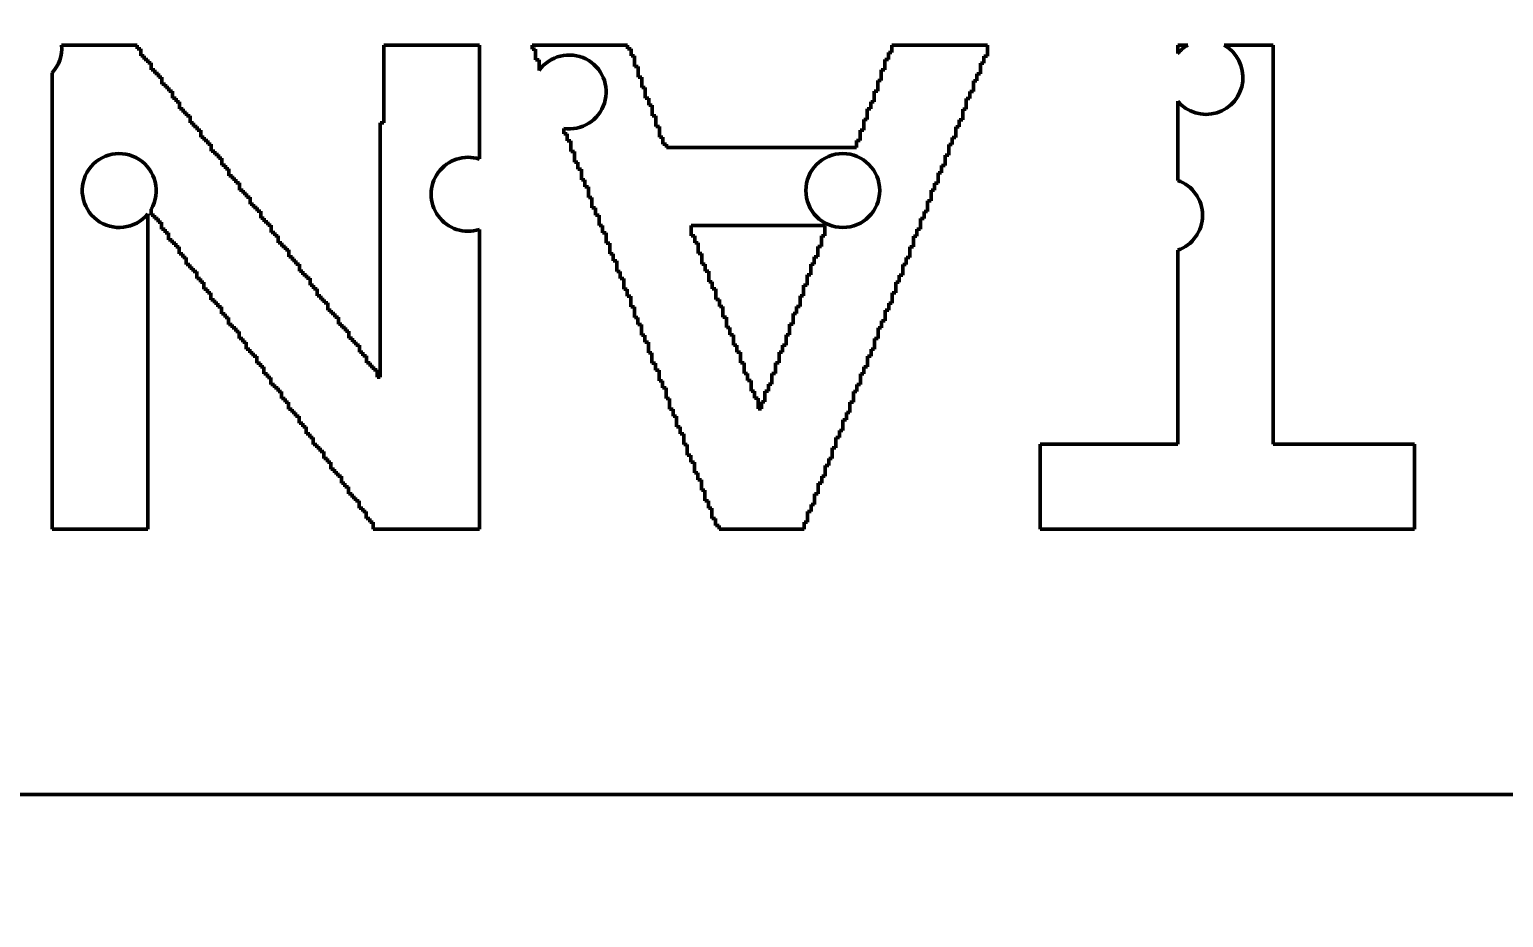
# Model space of a CAD drawing. Header units: millimetres. Extents: x 22 to 202, y 169 to 282.
# Drawn here: x 103.28 to 108.34, y 201.96 to 205.01 of the extents above; entities that cross this region are included whole.
import ezdxf

# ---------------------------------------------------------------- set-up
doc = ezdxf.new("R2010")
doc.units = ezdxf.units.MM
doc.header["$LTSCALE"] = 0.75
doc.layers.add('FD_Dimensions', color=7, linetype='Continuous', lineweight=25)
doc.layers.add('Visible', color=7, linetype='Continuous', lineweight=50)
doc.styles.get("Standard").update_dxf_attribs({"font": 'arial.ttf'})
doc.dimstyles.new('Dim-ISO-25', dxfattribs={"dimtxt": 2.5, "dimasz": 2.5, "dimexe": 1.5, "dimexo": 0, "dimgap": 1, "dimtad": 1, "dimzin": 4, "dimdsep": 46, "dimtxsty": 'Standard', "dimblk": 'OPEN90', "dimcen": 0, "dimazin": 1, "dimtp": 0.1, "dimtm": 0.1, "dimtfac": 0.72, "dimtmove": 0, "dimatfit": 3, "dimfxl": 1, "dimtzin": 4, "dimarcsym": 0})

# ---------------------------------------------------------------- blocks, each defined once
blk = doc.blocks.new('_Open90')
at = {"color": 0, "linetype": 'ByBlock', "lineweight": -2}
for p, q in [((-0.5, 0.5), (0, 0)), ((0, 0), (-1, 0)), ((0, 0), (-0.5, -0.5))]:
    blk.add_line(p, q, dxfattribs=at)
blk = doc.blocks.new('*D39')
at = {"layer": 'Defpoints', "color": 0, "transparency": 16777216}
for p in [(91.851481, 219.885579), (39.845512, 191.385202), (126.699789, 191.385202)]:
    blk.add_point(p, dxfattribs=at)
at = {"layer": 'FD_Dimensions', "color": 0, "lineweight": -2, "transparency": 16777216}
for p, q in [((91.851481, 219.885579), (38.345512, 219.885579)), ((39.845512, 217.385579), (39.845512, 193.885202)), ((126.699789, 191.385202), (38.345512, 191.385202))]:
    blk.add_line(p, q, dxfattribs=at)
at = {"layer": 'FD_Dimensions', "color": 0, "lineweight": -2, "transparency": 16777216, "xscale": 2.5, "yscale": 2.5, "zscale": 2.5}
for p, rotation in [((39.845512, 219.885579), 90), ((39.845512, 191.385202), 270)]:
    blk.add_blockref('_Open90', p, dxfattribs=dict(at, rotation=rotation))
at = {"layer": 'FD_Dimensions', "color": 0, "transparency": 16777216, "insert": (37.568245, 204.532394), "char_height": 2.5, "attachment_point": 5, "rotation": 90}
blk.add_mtext('28.50mm', dxfattribs=at)

msp = doc.modelspace()

# ---------------------------------------------------------------- linework, layer by layer
at = {"layer": 'Visible'}
for p, q in [((103.3941, 204.9548), (103.6535, 204.9548)), ((103.6535, 204.9548), (103.6535, 204.9426)), ((103.6535, 204.9426), (103.6655, 204.9426)), ((103.6655, 204.9426), (103.6655, 204.9182)), ((104.4994, 204.9548), (104.827, 204.9548)), ((104.4994, 204.6886), (104.4994, 204.9548)), ((104.827, 204.9548), (104.827, 204.5648)), ((105.0076, 204.9548), (105.3353, 204.9548)), ((105.0076, 204.9414), (105.0076, 204.9548)), ((105.0196, 204.9414), (105.0076, 204.9414)), ((105.0196, 204.905), (105.0196, 204.9414)), ((105.3353, 204.9548), (105.3353, 204.9426)), ((105.3353, 204.9426), (105.3472, 204.9426)), ((105.3472, 204.9426), (105.3472, 204.9182)), ((106.2418, 204.9548), (106.5695, 204.9548)), ((106.2418, 204.9304), (106.2418, 204.9548)), ((106.5695, 204.9548), (106.5695, 204.9172)), ((107.2217, 204.9548), (107.2562, 204.9548)), ((107.2217, 204.9261), (107.2217, 204.9548)), ((107.3813, 204.9548), (107.5494, 204.9548)), ((107.5494, 204.9548), (107.5494, 203.5873)), ((103.6655, 204.9182), (103.6774, 204.9182)), ((103.6774, 204.9182), (103.6774, 204.9063)), ((103.6774, 204.9063), (103.6896, 204.9063)), ((103.6896, 204.9063), (103.6896, 204.8941)), ((103.6896, 204.8941), (103.7018, 204.8941)), ((103.7018, 204.8941), (103.7018, 204.87)), ((105.0318, 204.905), (105.0196, 204.905)), ((105.0318, 204.8687), (105.0318, 204.905)), ((105.3472, 204.9182), (105.3594, 204.9182)), ((105.3594, 204.9182), (105.3594, 204.8822)), ((106.2174, 204.9063), (106.2296, 204.9063)), ((106.2174, 204.87), (106.2174, 204.9063)), ((106.2296, 204.9304), (106.2418, 204.9304)), ((106.2296, 204.9063), (106.2296, 204.9304)), ((106.5453, 204.8928), (106.5453, 204.8568)), ((106.5573, 204.8928), (106.5453, 204.8928)), ((106.5573, 204.9172), (106.5573, 204.8928)), ((106.5695, 204.9172), (106.5573, 204.9172)), ((103.362, 203.2957), (103.362, 204.8599)), ((103.7018, 204.87), (103.714, 204.87)), ((103.714, 204.87), (103.714, 204.858)), ((103.714, 204.858), (103.7259, 204.858)), ((103.7259, 204.858), (103.7259, 204.8459)), ((103.7259, 204.8459), (103.7381, 204.8459)), ((103.7381, 204.8459), (103.7381, 204.8215)), ((105.0321, 204.8687), (105.0318, 204.8687)), ((105.3594, 204.8822), (105.3716, 204.8822)), ((105.3716, 204.8822), (105.3716, 204.8459)), ((105.3716, 204.8459), (105.3838, 204.8459)), ((105.3838, 204.8459), (105.3838, 204.8095)), ((106.2052, 204.87), (106.2174, 204.87)), ((106.2052, 204.8337), (106.2052, 204.87)), ((106.5331, 204.8568), (106.5331, 204.8327)), ((106.5453, 204.8568), (106.5331, 204.8568)), ((103.7381, 204.8215), (103.7501, 204.8215)), ((103.7501, 204.8215), (103.7501, 204.8095)), ((103.7501, 204.8095), (103.7623, 204.8095)), ((103.7623, 204.8095), (103.7623, 204.7973)), ((103.7623, 204.7973), (103.7745, 204.7973)), ((103.7745, 204.7973), (103.7745, 204.7732)), ((105.3838, 204.8095), (105.3957, 204.8095)), ((105.3957, 204.8095), (105.3957, 204.7732)), ((106.1811, 204.7973), (106.1933, 204.7973)), ((106.1811, 204.7613), (106.1811, 204.7973)), ((106.1933, 204.8337), (106.2052, 204.8337)), ((106.1933, 204.7973), (106.1933, 204.8337)), ((106.509, 204.7961), (106.509, 204.7719)), ((106.5212, 204.7961), (106.509, 204.7961)), ((106.5212, 204.8327), (106.5212, 204.7961)), ((106.5331, 204.8327), (106.5212, 204.8327)), ((103.7745, 204.7732), (103.7866, 204.7732)), ((103.7866, 204.7732), (103.7866, 204.7613)), ((103.7866, 204.7613), (103.7986, 204.7613)), ((103.7986, 204.7613), (103.7986, 204.7369)), ((105.3957, 204.7732), (105.4079, 204.7732)), ((105.4079, 204.7732), (105.4079, 204.7491)), ((105.4079, 204.7491), (105.4199, 204.7491)), ((105.4199, 204.7491), (105.4199, 204.7128)), ((106.1692, 204.7613), (106.1811, 204.7613)), ((106.1692, 204.7369), (106.1692, 204.7613)), ((106.4968, 204.7719), (106.4968, 204.7359)), ((106.509, 204.7719), (106.4968, 204.7719)), ((107.2217, 204.4913), (107.2217, 204.763)), ((103.7986, 204.7369), (103.8108, 204.7369)), ((103.8108, 204.7369), (103.8108, 204.7247)), ((103.8108, 204.7247), (103.8227, 204.7247)), ((103.8227, 204.7247), (103.8227, 204.7128)), ((103.8227, 204.7128), (103.8349, 204.7128)), ((103.8349, 204.7128), (103.8349, 204.6886)), ((103.8349, 204.6886), (103.8468, 204.6886)), ((103.8468, 204.6886), (103.8468, 204.6764)), ((104.4872, 204.6886), (104.4994, 204.6886)), ((104.4872, 203.8174), (104.4872, 204.6886)), ((105.4199, 204.7128), (105.4321, 204.7128)), ((105.4321, 204.7128), (105.4321, 204.6764)), ((106.145, 204.7006), (106.157, 204.7006)), ((106.145, 204.6642), (106.145, 204.7006)), ((106.157, 204.7369), (106.1692, 204.7369)), ((106.157, 204.7006), (106.157, 204.7369)), ((106.4727, 204.6993), (106.4727, 204.6752)), ((106.4846, 204.6993), (106.4727, 204.6993)), ((106.4846, 204.7359), (106.4846, 204.6993)), ((106.4968, 204.7359), (106.4846, 204.7359)), ((103.8468, 204.6764), (103.859, 204.6764)), ((103.859, 204.6764), (103.859, 204.6642)), ((103.859, 204.6642), (103.8712, 204.6642)), ((103.8712, 204.6642), (103.8712, 204.6401)), ((103.8712, 204.6401), (103.8834, 204.6401)), ((103.8834, 204.6401), (103.8834, 204.6279)), ((105.1163, 204.651), (105.1163, 204.6692)), ((105.1285, 204.651), (105.1163, 204.651)), ((105.1285, 204.6267), (105.1285, 204.651)), ((105.4321, 204.6764), (105.4442, 204.6764)), ((105.4442, 204.6764), (105.4442, 204.6401)), ((105.4442, 204.6401), (105.4564, 204.6401)), ((105.4564, 204.6401), (105.4564, 204.616)), ((106.1328, 204.6642), (106.145, 204.6642)), ((106.1328, 204.6279), (106.1328, 204.6642)), ((106.4486, 204.6388), (106.4486, 204.6147)), ((106.4605, 204.6388), (106.4486, 204.6388)), ((106.4605, 204.6752), (106.4605, 204.6388)), ((106.4727, 204.6752), (106.4605, 204.6752)), ((103.8834, 204.6279), (103.8954, 204.6279)), ((103.8954, 204.6279), (103.8954, 204.616)), ((103.8954, 204.616), (103.9075, 204.616)), ((103.9075, 204.616), (103.9075, 204.5919)), ((103.9075, 204.5919), (103.9197, 204.5919)), ((103.9197, 204.5919), (103.9197, 204.5797)), ((105.1405, 204.6267), (105.1285, 204.6267)), ((105.1405, 204.5906), (105.1405, 204.6267)), ((105.1527, 204.5906), (105.1405, 204.5906)), ((105.1527, 204.5543), (105.1527, 204.5906)), ((105.4564, 204.616), (105.4686, 204.616)), ((105.4686, 204.616), (105.4686, 204.6038)), ((105.4686, 204.6038), (106.1206, 204.6038)), ((106.1206, 204.6279), (106.1328, 204.6279)), ((106.1206, 204.6038), (106.1206, 204.6279)), ((106.4364, 204.6147), (106.4364, 204.5784)), ((106.4486, 204.6147), (106.4364, 204.6147)), ((103.9197, 204.5797), (103.9317, 204.5797)), ((103.9317, 204.5797), (103.9317, 204.5675)), ((103.9317, 204.5675), (103.9436, 204.5675)), ((103.9436, 204.5675), (103.9436, 204.5433)), ((103.9436, 204.5433), (103.9558, 204.5433)), ((103.9558, 204.5433), (103.9558, 204.5312)), ((105.1648, 204.5543), (105.1527, 204.5543)), ((105.1648, 204.5299), (105.1648, 204.5543)), ((106.4122, 204.5421), (106.4122, 204.5179)), ((106.4244, 204.5421), (106.4122, 204.5421)), ((106.4244, 204.5784), (106.4244, 204.5421)), ((106.4364, 204.5784), (106.4244, 204.5784)), ((103.9558, 204.5312), (103.968, 204.5312)), ((103.968, 204.5312), (103.968, 204.507)), ((103.968, 204.507), (103.9802, 204.507)), ((103.9802, 204.507), (103.9802, 204.4951)), ((103.9802, 204.4951), (103.9921, 204.4951)), ((103.9921, 204.4951), (103.9921, 204.4829)), ((105.177, 204.5299), (105.1648, 204.5299)), ((105.177, 204.4938), (105.177, 204.5299)), ((105.189, 204.4938), (105.177, 204.4938)), ((105.189, 204.4697), (105.189, 204.4938)), ((106.4, 204.5179), (106.4, 204.4816)), ((106.4122, 204.5179), (106.4, 204.5179)), ((103.9921, 204.4829), (104.0043, 204.4829)), ((104.0043, 204.4829), (104.0043, 204.4585)), ((104.0043, 204.4585), (104.0165, 204.4585)), ((104.0165, 204.4585), (104.0165, 204.4466)), ((104.0165, 204.4466), (104.0285, 204.4466)), ((104.0285, 204.4466), (104.0285, 204.4344)), ((104.0285, 204.4344), (104.0406, 204.4344)), ((104.0406, 204.4344), (104.0406, 204.4102)), ((105.2012, 204.4697), (105.189, 204.4697)), ((105.2012, 204.4331), (105.2012, 204.4697)), ((106.3759, 204.4575), (106.3759, 204.4212)), ((106.3879, 204.4575), (106.3759, 204.4575)), ((106.3879, 204.4816), (106.3879, 204.4575)), ((106.4, 204.4816), (106.3879, 204.4816)), ((103.7008, 204.3727), (103.7008, 204.3924)), ((104.0406, 204.4102), (104.0528, 204.4102)), ((104.0528, 204.4102), (104.0528, 204.3981)), ((104.0528, 204.3981), (104.0648, 204.3981)), ((104.0648, 204.3981), (104.0648, 204.3859)), ((104.0648, 204.3859), (104.077, 204.3859)), ((104.077, 204.3859), (104.077, 204.3617)), ((105.2131, 204.4331), (105.2012, 204.4331)), ((105.2131, 204.397), (105.2131, 204.4331)), ((105.2253, 204.397), (105.2131, 204.397)), ((105.2253, 204.3727), (105.2253, 204.397)), ((106.3518, 204.3848), (106.3518, 204.3605)), ((106.3637, 204.3848), (106.3518, 204.3848)), ((106.3637, 204.4212), (106.3637, 204.3848)), ((106.3759, 204.4212), (106.3637, 204.4212)), ((103.6896, 204.3764), (103.6896, 203.2957)), ((103.7127, 204.3727), (103.7008, 204.3727)), ((103.7127, 204.3605), (103.7127, 204.3727)), ((103.7249, 204.3605), (103.7127, 204.3605)), ((103.7249, 204.3485), (103.7249, 204.3605)), ((103.7369, 204.3485), (103.7249, 204.3485)), ((103.7369, 204.3244), (103.7369, 204.3485)), ((104.077, 204.3617), (104.0889, 204.3617)), ((104.0889, 204.3617), (104.0889, 204.3498)), ((104.0889, 204.3498), (104.1011, 204.3498)), ((104.1011, 204.3498), (104.1011, 204.3376)), ((104.1011, 204.3376), (104.113, 204.3376)), ((104.113, 204.3376), (104.113, 204.3132)), ((105.2372, 204.3727), (105.2253, 204.3727)), ((105.2372, 204.3363), (105.2372, 204.3727)), ((105.2494, 204.3363), (105.2372, 204.3363)), ((105.2494, 204.3122), (105.2494, 204.3363)), ((105.5532, 204.3363), (105.5532, 204.3013)), ((106.0117, 204.3363), (105.5532, 204.3363)), ((106.0117, 204.3013), (106.0117, 204.3363)), ((106.3396, 204.3605), (106.3396, 204.3244)), ((106.3518, 204.3605), (106.3396, 204.3605)), ((103.7491, 204.3244), (103.7369, 204.3244)), ((103.7491, 204.3122), (103.7491, 204.3244)), ((103.7612, 204.3122), (103.7491, 204.3122)), ((103.7612, 204.2878), (103.7612, 204.3122)), ((103.7734, 204.2878), (103.7612, 204.2878)), ((103.7734, 204.2759), (103.7734, 204.2878)), ((104.113, 204.3132), (104.1252, 204.3132)), ((104.1252, 204.3132), (104.1252, 204.3013)), ((104.1252, 204.3013), (104.1374, 204.3013)), ((104.1374, 204.3013), (104.1374, 204.2772)), ((104.827, 204.3233), (104.827, 203.2957)), ((105.2616, 204.3122), (105.2494, 204.3122)), ((105.2616, 204.2759), (105.2616, 204.3122)), ((105.5532, 204.3013), (105.5654, 204.3013)), ((105.5654, 204.3013), (105.5654, 204.2772)), ((105.9997, 204.3013), (106.0117, 204.3013)), ((105.9997, 204.265), (105.9997, 204.3013)), ((106.3155, 204.3003), (106.3155, 204.2637)), ((106.3277, 204.3003), (106.3155, 204.3003)), ((106.3277, 204.3244), (106.3277, 204.3003)), ((106.3396, 204.3244), (106.3277, 204.3244)), ((103.7854, 204.2759), (103.7734, 204.2759)), ((103.7854, 204.2637), (103.7854, 204.2759)), ((103.7976, 204.2637), (103.7854, 204.2637)), ((103.7976, 204.2396), (103.7976, 204.2637)), ((103.8095, 204.2396), (103.7976, 204.2396)), ((103.8095, 204.2276), (103.8095, 204.2396)), ((104.1374, 204.2772), (104.1496, 204.2772)), ((104.1496, 204.2772), (104.1496, 204.265)), ((104.1496, 204.265), (104.1615, 204.265)), ((104.1615, 204.265), (104.1615, 204.253)), ((104.1615, 204.253), (104.1737, 204.253)), ((104.1737, 204.253), (104.1737, 204.2289)), ((105.2738, 204.2759), (105.2616, 204.2759)), ((105.2738, 204.2396), (105.2738, 204.2759)), ((105.2858, 204.2396), (105.2738, 204.2396)), ((105.2858, 204.2154), (105.2858, 204.2396)), ((105.5654, 204.2772), (105.5773, 204.2772)), ((105.5773, 204.2772), (105.5773, 204.2408)), ((105.5773, 204.2408), (105.5893, 204.2408)), ((105.5893, 204.2408), (105.5893, 204.2045)), ((105.9876, 204.265), (105.9997, 204.265)), ((105.9876, 204.2289), (105.9876, 204.265)), ((106.3033, 204.2637), (106.3033, 204.2276)), ((106.3155, 204.2637), (106.3033, 204.2637)), ((107.2217, 203.5873), (107.2217, 204.2519)), ((103.8217, 204.2276), (103.8095, 204.2276)), ((103.8217, 204.2035), (103.8217, 204.2276)), ((103.8336, 204.2035), (103.8217, 204.2035)), ((103.8336, 204.191), (103.8336, 204.2035)), ((103.8458, 204.191), (103.8336, 204.191)), ((103.8458, 204.1791), (103.8458, 204.191)), ((104.1737, 204.2289), (104.1857, 204.2289)), ((104.1857, 204.2289), (104.1857, 204.2164)), ((104.1857, 204.2164), (104.1979, 204.2164)), ((104.1979, 204.2164), (104.1979, 204.2045)), ((104.1979, 204.2045), (104.2098, 204.2045)), ((104.2098, 204.2045), (104.2098, 204.1804)), ((105.2979, 204.2154), (105.2858, 204.2154)), ((105.2979, 204.1791), (105.2979, 204.2154)), ((105.5893, 204.2045), (105.6015, 204.2045)), ((105.6015, 204.2045), (105.6015, 204.1804)), ((105.9634, 204.2045), (105.9756, 204.2045)), ((105.9634, 204.1682), (105.9634, 204.2045)), ((105.9756, 204.2289), (105.9876, 204.2289)), ((105.9756, 204.2045), (105.9756, 204.2289)), ((106.2791, 204.2035), (106.2791, 204.1669)), ((106.2911, 204.2035), (106.2791, 204.2035)), ((106.2911, 204.2276), (106.2911, 204.2035)), ((106.3033, 204.2276), (106.2911, 204.2276)), ((103.858, 204.1791), (103.8458, 204.1791)), ((103.858, 204.155), (103.858, 204.1791)), ((103.8702, 204.155), (103.858, 204.155)), ((103.8702, 204.1428), (103.8702, 204.155)), ((103.8821, 204.1428), (103.8702, 204.1428)), ((103.8821, 204.1187), (103.8821, 204.1428)), ((104.2098, 204.1804), (104.222, 204.1804)), ((104.222, 204.1804), (104.222, 204.1682)), ((104.222, 204.1682), (104.2342, 204.1682)), ((104.2342, 204.1682), (104.2342, 204.1562)), ((104.2342, 204.1562), (104.2464, 204.1562)), ((104.2464, 204.1562), (104.2464, 204.1319)), ((104.2464, 204.1319), (104.2583, 204.1319)), ((104.2583, 204.1319), (104.2583, 204.1197)), ((105.3099, 204.1791), (105.2979, 204.1791)), ((105.3099, 204.155), (105.3099, 204.1791)), ((105.3221, 204.155), (105.3099, 204.155)), ((105.3221, 204.1187), (105.3221, 204.155)), ((105.6015, 204.1804), (105.6134, 204.1804)), ((105.6134, 204.1804), (105.6134, 204.1441)), ((105.6134, 204.1441), (105.6256, 204.1441)), ((105.6256, 204.1441), (105.6256, 204.1197)), ((105.939, 204.1319), (105.9512, 204.1319)), ((105.939, 204.0955), (105.939, 204.1319)), ((105.9512, 204.1682), (105.9634, 204.1682)), ((105.9512, 204.1319), (105.9512, 204.1682)), ((106.255, 204.1428), (106.255, 204.1065)), ((106.267, 204.1428), (106.255, 204.1428)), ((106.267, 204.1669), (106.267, 204.1428)), ((106.2791, 204.1669), (106.267, 204.1669)), ((103.8943, 204.1187), (103.8821, 204.1187)), ((103.8943, 204.1065), (103.8943, 204.1187)), ((103.9063, 204.1065), (103.8943, 204.1065)), ((103.9063, 204.0823), (103.9063, 204.1065)), ((103.9185, 204.0823), (103.9063, 204.0823)), ((103.9185, 204.0701), (103.9185, 204.0823)), ((104.2583, 204.1197), (104.2705, 204.1197)), ((104.2705, 204.1197), (104.2705, 204.0955)), ((104.2705, 204.0955), (104.2827, 204.0955)), ((104.2827, 204.0955), (104.2827, 204.0836)), ((104.2827, 204.0836), (104.2946, 204.0836)), ((104.2946, 204.0836), (104.2946, 204.0714)), ((105.334, 204.1187), (105.3221, 204.1187)), ((105.334, 204.0943), (105.334, 204.1187)), ((105.3462, 204.0943), (105.334, 204.0943)), ((105.3462, 204.0582), (105.3462, 204.0943)), ((105.6256, 204.1197), (105.6378, 204.1197)), ((105.6378, 204.1197), (105.6378, 204.0836)), ((105.6378, 204.0836), (105.65, 204.0836)), ((105.65, 204.0836), (105.65, 204.0592)), ((105.9271, 204.0955), (105.939, 204.0955)), ((105.9271, 204.0592), (105.9271, 204.0955)), ((106.2428, 204.1065), (106.2428, 204.0701)), ((106.255, 204.1065), (106.2428, 204.1065)), ((103.9304, 204.0701), (103.9185, 204.0701)), ((103.9304, 204.0582), (103.9304, 204.0701)), ((103.9426, 204.0582), (103.9304, 204.0582)), ((103.9426, 204.0338), (103.9426, 204.0582)), ((103.9548, 204.0338), (103.9426, 204.0338)), ((103.9548, 204.0216), (103.9548, 204.0338)), ((104.2946, 204.0714), (104.3068, 204.0714)), ((104.3068, 204.0714), (104.3068, 204.047)), ((104.3068, 204.047), (104.319, 204.047)), ((104.319, 204.047), (104.319, 204.0351)), ((104.319, 204.0351), (104.331, 204.0351)), ((104.331, 204.0351), (104.331, 204.0229)), ((105.3584, 204.0582), (105.3462, 204.0582)), ((105.3584, 204.0216), (105.3584, 204.0582)), ((105.65, 204.0592), (105.6619, 204.0592)), ((105.6619, 204.0592), (105.6619, 204.0229)), ((105.903, 204.0351), (105.9149, 204.0351)), ((105.903, 203.9988), (105.903, 204.0351)), ((105.9149, 204.0592), (105.9271, 204.0592)), ((105.9149, 204.0351), (105.9149, 204.0592)), ((106.2184, 204.046), (106.2184, 204.0097)), ((106.2306, 204.046), (106.2184, 204.046)), ((106.2306, 204.0701), (106.2306, 204.046)), ((106.2428, 204.0701), (106.2306, 204.0701)), ((103.967, 204.0216), (103.9548, 204.0216)), ((103.967, 203.9975), (103.967, 204.0216)), ((103.9789, 203.9975), (103.967, 203.9975)), ((103.9789, 203.9856), (103.9789, 203.9975)), ((103.9911, 203.9856), (103.9789, 203.9856)), ((103.9911, 203.9734), (103.9911, 203.9856)), ((104.331, 204.0229), (104.3432, 204.0229)), ((104.3432, 204.0229), (104.3432, 203.9988)), ((104.3432, 203.9988), (104.3551, 203.9988)), ((104.3551, 203.9988), (104.3551, 203.9868)), ((104.3551, 203.9868), (104.3673, 203.9868)), ((104.3673, 203.9868), (104.3673, 203.9746)), ((105.3706, 204.0216), (105.3584, 204.0216)), ((105.3706, 203.9975), (105.3706, 204.0216)), ((105.3825, 203.9975), (105.3706, 203.9975)), ((105.3825, 203.9614), (105.3825, 203.9975)), ((105.6619, 204.0229), (105.6741, 204.0229)), ((105.6741, 204.0229), (105.6741, 203.9868)), ((105.6741, 203.9868), (105.6861, 203.9868)), ((105.6861, 203.9868), (105.6861, 203.9624)), ((105.8908, 203.9988), (105.903, 203.9988)), ((105.8908, 203.9624), (105.8908, 203.9988)), ((106.1946, 203.9856), (106.1946, 203.9492)), ((106.2065, 203.9856), (106.1946, 203.9856)), ((106.2065, 204.0097), (106.2065, 203.9856)), ((106.2184, 204.0097), (106.2065, 204.0097)), ((104.0031, 203.9734), (103.9911, 203.9734)), ((104.0031, 203.9492), (104.0031, 203.9734)), ((104.0152, 203.9492), (104.0031, 203.9492)), ((104.0152, 203.937), (104.0152, 203.9492)), ((104.0274, 203.937), (104.0152, 203.937)), ((104.0274, 203.9129), (104.0274, 203.937)), ((104.3673, 203.9746), (104.3795, 203.9746)), ((104.3795, 203.9746), (104.3795, 203.9503)), ((104.3795, 203.9503), (104.3914, 203.9503)), ((104.3914, 203.9503), (104.3914, 203.9383)), ((104.3914, 203.9383), (104.4036, 203.9383)), ((104.4036, 203.9383), (104.4036, 203.9261)), ((105.3947, 203.9614), (105.3825, 203.9614)), ((105.3947, 203.937), (105.3947, 203.9614)), ((105.4067, 203.937), (105.3947, 203.937)), ((105.4067, 203.9007), (105.4067, 203.937)), ((105.6861, 203.9624), (105.6982, 203.9624)), ((105.6982, 203.9624), (105.6982, 203.9261)), ((105.8788, 203.9624), (105.8908, 203.9624)), ((105.8788, 203.9261), (105.8788, 203.9624)), ((106.1824, 203.9492), (106.1824, 203.9129)), ((106.1946, 203.9492), (106.1824, 203.9492)), ((104.0396, 203.9129), (104.0274, 203.9129)), ((104.0396, 203.9007), (104.0396, 203.9129)), ((104.0516, 203.9007), (104.0396, 203.9007)), ((104.0516, 203.8888), (104.0516, 203.9007)), ((104.0638, 203.8888), (104.0516, 203.8888)), ((104.0638, 203.8647), (104.0638, 203.8888)), ((104.4036, 203.9261), (104.4158, 203.9261)), ((104.4158, 203.9261), (104.4158, 203.902)), ((104.4158, 203.902), (104.4277, 203.902)), ((104.4277, 203.902), (104.4277, 203.8901)), ((104.4277, 203.8901), (104.4399, 203.8901)), ((104.4399, 203.8901), (104.4399, 203.8657)), ((105.4188, 203.9007), (105.4067, 203.9007)), ((105.4188, 203.8647), (105.4188, 203.9007)), ((105.6982, 203.9261), (105.7104, 203.9261)), ((105.7104, 203.9261), (105.7104, 203.902)), ((105.7104, 203.902), (105.7226, 203.902)), ((105.7226, 203.902), (105.7226, 203.8657)), ((105.8545, 203.902), (105.8664, 203.902)), ((105.8545, 203.8657), (105.8545, 203.902)), ((105.8664, 203.9261), (105.8788, 203.9261)), ((105.8664, 203.902), (105.8664, 203.9261)), ((106.1582, 203.8888), (106.1582, 203.8525)), ((106.1702, 203.8888), (106.1582, 203.8888)), ((106.1702, 203.9129), (106.1702, 203.8888)), ((106.1824, 203.9129), (106.1702, 203.9129)), ((104.0757, 203.8647), (104.0638, 203.8647)), ((104.0757, 203.8525), (104.0757, 203.8647)), ((104.0879, 203.8525), (104.0757, 203.8525)), ((104.0879, 203.8281), (104.0879, 203.8525)), ((104.0998, 203.8281), (104.0879, 203.8281)), ((104.0998, 203.8161), (104.0998, 203.8281)), ((104.4399, 203.8657), (104.4519, 203.8657)), ((104.4519, 203.8657), (104.4519, 203.8535)), ((104.4519, 203.8535), (104.4641, 203.8535)), ((104.4641, 203.8535), (104.4641, 203.8415)), ((104.4641, 203.8415), (104.4763, 203.8415)), ((104.4763, 203.8415), (104.4763, 203.8174)), ((105.431, 203.8647), (105.4188, 203.8647)), ((105.431, 203.8403), (105.431, 203.8647)), ((105.4432, 203.8403), (105.431, 203.8403)), ((105.4432, 203.8039), (105.4432, 203.8403)), ((105.7226, 203.8657), (105.7346, 203.8657)), ((105.7346, 203.8657), (105.7346, 203.8294)), ((105.7346, 203.8294), (105.7468, 203.8294)), ((105.7468, 203.8294), (105.7468, 203.8052)), ((105.8301, 203.8294), (105.8423, 203.8294)), ((105.8301, 203.793), (105.8301, 203.8294)), ((105.8423, 203.8657), (105.8545, 203.8657)), ((105.8423, 203.8294), (105.8423, 203.8657)), ((106.1339, 203.8281), (106.1339, 203.792)), ((106.1458, 203.8281), (106.1339, 203.8281)), ((106.1458, 203.8525), (106.1458, 203.8281)), ((106.1582, 203.8525), (106.1458, 203.8525)), ((104.112, 203.8161), (104.0998, 203.8161)), ((104.112, 203.792), (104.112, 203.8161)), ((104.1242, 203.792), (104.112, 203.792)), ((104.1242, 203.7798), (104.1242, 203.792)), ((104.1364, 203.7798), (104.1242, 203.7798)), ((104.1364, 203.7676), (104.1364, 203.7798)), ((104.4763, 203.8174), (104.4872, 203.8174)), ((105.4552, 203.8039), (105.4432, 203.8039)), ((105.4552, 203.7798), (105.4552, 203.8039)), ((105.4674, 203.7798), (105.4552, 203.7798)), ((105.4674, 203.7435), (105.4674, 203.7798)), ((105.7468, 203.8052), (105.7587, 203.8052)), ((105.7587, 203.8052), (105.7587, 203.7689)), ((105.8181, 203.793), (105.8301, 203.793)), ((105.8181, 203.7689), (105.8181, 203.793)), ((106.1217, 203.792), (106.1217, 203.7676)), ((106.1339, 203.792), (106.1217, 203.792)), ((104.1483, 203.7676), (104.1364, 203.7676)), ((104.1483, 203.7435), (104.1483, 203.7676)), ((104.1605, 203.7435), (104.1483, 203.7435)), ((104.1605, 203.7313), (104.1605, 203.7435)), ((104.1725, 203.7313), (104.1605, 203.7313)), ((104.1725, 203.7072), (104.1725, 203.7313)), ((105.4793, 203.7435), (105.4674, 203.7435)), ((105.4793, 203.7072), (105.4793, 203.7435)), ((105.7587, 203.7689), (105.7709, 203.7689)), ((105.7709, 203.7689), (105.7709, 203.7448)), ((105.7709, 203.7448), (105.7828, 203.7448)), ((105.7828, 203.7448), (105.7828, 203.7084)), ((105.794, 203.7084), (105.794, 203.7326)), ((105.794, 203.7326), (105.8062, 203.7326)), ((105.8062, 203.7689), (105.8181, 203.7689)), ((105.8062, 203.7326), (105.8062, 203.7689)), ((106.0975, 203.7313), (106.0975, 203.6952)), ((106.1097, 203.7313), (106.0975, 203.7313)), ((106.1097, 203.7676), (106.1097, 203.7313)), ((106.1217, 203.7676), (106.1097, 203.7676)), ((104.1847, 203.7072), (104.1725, 203.7072)), ((104.1847, 203.6952), (104.1847, 203.7072)), ((104.1966, 203.6952), (104.1847, 203.6952)), ((104.1966, 203.683), (104.1966, 203.6952)), ((104.2088, 203.683), (104.1966, 203.683)), ((104.2088, 203.6587), (104.2088, 203.683)), ((105.4915, 203.7072), (105.4793, 203.7072)), ((105.4915, 203.683), (105.4915, 203.7072)), ((105.5034, 203.683), (105.4915, 203.683)), ((105.5034, 203.6467), (105.5034, 203.683)), ((105.7828, 203.7084), (105.794, 203.7084)), ((106.0856, 203.6952), (106.0856, 203.6709)), ((106.0975, 203.6952), (106.0856, 203.6952)), ((104.221, 203.6587), (104.2088, 203.6587)), ((104.221, 203.6467), (104.221, 203.6587)), ((104.2332, 203.6467), (104.221, 203.6467)), ((104.2332, 203.6226), (104.2332, 203.6467)), ((105.5156, 203.6467), (105.5034, 203.6467)), ((105.5156, 203.6226), (105.5156, 203.6467)), ((106.0615, 203.6345), (106.0615, 203.6104)), ((106.0734, 203.6345), (106.0615, 203.6345)), ((106.0734, 203.6709), (106.0734, 203.6345)), ((106.0856, 203.6709), (106.0734, 203.6709)), ((104.2451, 203.6226), (104.2332, 203.6226)), ((104.2451, 203.6104), (104.2451, 203.6226)), ((104.2573, 203.6104), (104.2451, 203.6104)), ((104.2573, 203.5863), (104.2573, 203.6104)), ((104.2692, 203.5863), (104.2573, 203.5863)), ((104.2692, 203.5741), (104.2692, 203.5863)), ((105.5278, 203.6226), (105.5156, 203.6226)), ((105.5278, 203.5863), (105.5278, 203.6226)), ((105.54, 203.5863), (105.5278, 203.5863)), ((105.54, 203.5499), (105.54, 203.5863)), ((106.049, 203.6104), (106.049, 203.5741)), ((106.0615, 203.6104), (106.049, 203.6104)), ((106.7498, 203.5873), (107.2217, 203.5873)), ((106.7498, 203.2957), (106.7498, 203.5873)), ((107.5494, 203.5873), (108.0335, 203.5873)), ((108.0335, 203.5873), (108.0335, 203.2957)), ((104.2814, 203.5741), (104.2692, 203.5741)), ((104.2814, 203.5619), (104.2814, 203.5741)), ((104.2936, 203.5619), (104.2814, 203.5619)), ((104.2936, 203.5378), (104.2936, 203.5619)), ((104.3058, 203.5378), (104.2936, 203.5378)), ((104.3058, 203.5258), (104.3058, 203.5378)), ((104.3178, 203.5258), (104.3058, 203.5258)), ((104.3178, 203.5014), (104.3178, 203.5258)), ((105.5519, 203.5499), (105.54, 203.5499)), ((105.5519, 203.5258), (105.5519, 203.5499)), ((105.5641, 203.5258), (105.5519, 203.5258)), ((105.5641, 203.4892), (105.5641, 203.5258)), ((106.0249, 203.5378), (106.0249, 203.5136)), ((106.0371, 203.5378), (106.0249, 203.5378)), ((106.0371, 203.5741), (106.0371, 203.5378)), ((106.049, 203.5741), (106.0371, 203.5741)), ((104.3299, 203.5014), (104.3178, 203.5014)), ((104.3299, 203.4892), (104.3299, 203.5014)), ((104.3419, 203.4892), (104.3299, 203.4892)), ((104.3419, 203.4773), (104.3419, 203.4892)), ((104.3541, 203.4773), (104.3419, 203.4773)), ((104.3541, 203.4532), (104.3541, 203.4773)), ((105.5761, 203.4892), (105.5641, 203.4892)), ((105.5761, 203.4651), (105.5761, 203.4892)), ((106.0008, 203.4773), (106.0008, 203.4532)), ((106.013, 203.4773), (106.0008, 203.4773)), ((106.013, 203.5136), (106.013, 203.4773)), ((106.0249, 203.5136), (106.013, 203.5136)), ((104.366, 203.4532), (104.3541, 203.4532)), ((104.366, 203.441), (104.366, 203.4532)), ((104.3785, 203.441), (104.366, 203.441)), ((104.3785, 203.4169), (104.3785, 203.441)), ((105.5883, 203.4651), (105.5761, 203.4651)), ((105.5883, 203.429), (105.5883, 203.4651)), ((105.6002, 203.429), (105.5883, 203.429)), ((105.6002, 203.3925), (105.6002, 203.429)), ((105.9888, 203.4532), (105.9888, 203.4169)), ((106.0008, 203.4532), (105.9888, 203.4532)), ((104.3904, 203.4169), (104.3785, 203.4169)), ((104.3904, 203.4047), (104.3904, 203.4169)), ((104.4026, 203.4047), (104.3904, 203.4047)), ((104.4026, 203.3925), (104.4026, 203.4047)), ((104.4145, 203.3925), (104.4026, 203.3925)), ((104.4145, 203.3683), (104.4145, 203.3925)), ((105.6124, 203.3925), (105.6002, 203.3925)), ((105.6124, 203.3683), (105.6124, 203.3925)), ((105.9644, 203.3805), (105.9644, 203.3564)), ((105.9766, 203.3805), (105.9644, 203.3805)), ((105.9766, 203.4169), (105.9766, 203.3805)), ((105.9888, 203.4169), (105.9766, 203.4169)), ((104.4267, 203.3683), (104.4145, 203.3683)), ((104.4267, 203.3564), (104.4267, 203.3683)), ((104.4387, 203.3564), (104.4267, 203.3564)), ((104.4387, 203.3323), (104.4387, 203.3564)), ((104.4509, 203.3323), (104.4387, 203.3323)), ((104.4509, 203.3201), (104.4509, 203.3323)), ((105.6246, 203.3683), (105.6124, 203.3683)), ((105.6246, 203.3323), (105.6246, 203.3683)), ((105.6368, 203.3323), (105.6246, 203.3323)), ((105.6368, 203.3079), (105.6368, 203.3323)), ((105.9522, 203.3564), (105.9522, 203.3201)), ((105.9644, 203.3564), (105.9522, 203.3564)), ((103.6896, 203.2957), (103.362, 203.2957)), ((104.4628, 203.3201), (104.4509, 203.3201)), ((104.4628, 203.2957), (104.4628, 203.3201)), ((104.827, 203.2957), (104.4628, 203.2957)), ((105.6487, 203.3079), (105.6368, 203.3079)), ((105.6487, 203.2957), (105.6487, 203.3079)), ((105.9403, 203.2957), (105.6487, 203.2957)), ((105.9403, 203.3201), (105.9403, 203.2957)), ((105.9522, 203.3201), (105.9403, 203.3201)), ((108.0335, 203.2957), (106.7498, 203.2957)), ((136.3515, 202.3856), (95.3515, 202.3856))]:
    msp.add_line(p, q, dxfattribs=at)
msp.add_circle((106.0732, 204.4567), 0.1267, dxfattribs=at)
for centre, radius, start, end in [((103.2677, 204.9447), 0.1267, 318.0319, 4.5992), ((107.3188, 204.8445), 0.1269, 119.584, 139.949), ((107.3188, 204.8446), 0.1267, 220.0457, 60.4284), ((105.1349, 204.7946), 0.1267, 261.5879, 144.1845), ((103.5916, 204.4567), 0.1267, 329.5047, 320.6677), ((104.7884, 204.444), 0.1267, 72.2653, 287.7347), ((107.1801, 204.3716), 0.1267, 289.1882, 70.8118)]:
    msp.add_arc(centre, radius, start, end, dxfattribs=at)

# ---------------------------------------------------------------- dimensions: what is measured, and where the dimension line sits
at = {"layer": 'FD_Dimensions'}
dim = msp.add_linear_dim(base=(39.8455, 191.3852), p1=(91.8515, 219.8856), p2=(126.6998, 191.3852), angle=90, dimstyle='Dim-ISO-25', override={"dimlfac": 1, "dimpost": 'mm'}, dxfattribs=at)
dim.commit()
dim.dimension.update_dxf_attribs({"geometry": '*D39', "text_midpoint": (39.8455, 204.5324), "dimtype": 160})

doc.saveas('drawing.dxf')
